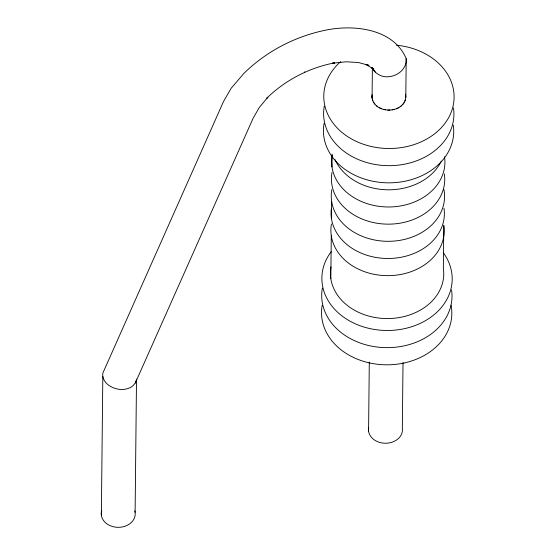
<?xml version="1.0" encoding="UTF-8"?>
<svg xmlns="http://www.w3.org/2000/svg" width="555" height="555" viewBox="0 0 555 555"><rect width="100%" height="100%" fill="white"/><g stroke="black" fill="none" stroke-linecap="round" stroke-linejoin="round"><path stroke-width="0.83" d="M101.357 515.359L102.814 376.415M135.115 512.272L136.509 379.12M330.829 278.631L331.279 235.715M331.46 218.545L331.64 201.375M332.001 167.041L332.133 154.165M368.575 431.263L369.297 362.082M332.396 63.221L334.401 62.881C308.913 67.877 284.923 80.288 266.428 98.561L267.843 97.236L259.365 107.372L253.198 118.097L135.288 383.026L133.027 385.711A17.399 13.036 13.4 0 1 117.265 389.02L112.998 387.709L109.182 385.628A16.816 12.598 13.4 0 1 102.862 373.05L223.485 101.579L231.116 88.314L243.791 73.524C266.4 51.185 295.718 36.026 326.874 29.921L328.581 29.609C356.144 24.621 393.925 29.443 406.204 58.65L405.823 95.127C406.87 113.449 375.423 115.412 372.065 98.207L372.384 67.703M403.02 362.457L402.333 428.183A16.997 13.521 0.6 0 1 385.253 443.244A16.997 13.521 0.6 0 1 368.631 427.732M406.204 58.65L406.149 62.403L404.942 66.149L402.673 69.632A17.718 14.638 -19.6 0 1 386.87 76.812C380.376 76.972 374.993 72.816 371.475 67.675M372.065 98.207L372.114 94.676M372.1 95.689L372.072 97.451M405.511 99.387L404.914 101.072M405.781 97.638L405.809 95.883M135.288 383.026L136.488 379.897M404.082 102.696L402.958 104.208M401.626 105.603L400.044 106.824M398.296 107.899L396.374 108.752M394.334 109.425L392.198 109.855M390.005 110.091L387.799 110.056M385.607 109.834L383.477 109.349M381.431 108.683L379.53 107.774M377.768 106.713L376.228 105.45M371.524 67.488L373.848 69.153L365.835 64.484L369.026 65.393L358.495 62.535L346.216 61.792L332.716 63.187A16.941 6.604 80 0 0 334.401 62.881M374.868 104.056L373.786 102.515M373.501 69.507L375.673 72.518M372.925 100.899L372.377 99.192M405.504 94.142L405.823 95.127M304.757 71.921L304.771 72.206A16.941 1.02 65.7 0 1 304.431 72.094M443.875 189.442A56.666 45.073 0.6 0 1 388.285 241.314A56.666 45.073 0.6 0 1 331.814 189.609M443.979 208.271A56.666 45.073 0.6 0 1 388.105 258.484A56.666 45.073 0.6 0 1 331.37 208.437M444.34 173.93A56.666 45.073 0.6 0 1 387.411 224.144A56.666 45.073 0.6 0 1 331.994 172.445M444.52 156.767A56.666 45.073 0.6 0 1 387.591 206.973A56.666 45.073 0.6 0 1 332.174 155.275M441.322 161.13A56.666 45.073 0.6 0 1 387.772 189.803A56.666 45.073 0.6 0 1 335.088 159.722M453.282 125.09A65.164 51.837 0.6 0 1 387.813 182.831A65.164 51.837 0.6 0 1 324.085 123.383M453.463 107.927A65.164 51.837 0.6 0 1 387.994 165.661A65.164 51.837 0.6 0 1 324.266 106.213M396.534 45.212A65.164 51.837 0.6 0 1 450.709 113.414A65.164 51.837 0.6 0 1 355.921 141.227A65.164 51.837 0.6 0 1 340.77 61.577M451.09 305.403A65.164 51.837 0.6 0 1 386.967 364.815A65.164 51.837 0.6 0 1 322.177 305.361M451.555 289.904A65.164 51.837 0.6 0 1 386.086 347.645A65.164 51.837 0.6 0 1 322.358 288.191M331.002 266.865A56.666 45.073 0.6 0 0 386.419 318.563A56.666 45.073 0.6 0 0 443.355 268.356L443.799 225.434A56.666 45.073 0.6 0 1 386.87 275.648A56.666 45.073 0.6 0 1 331.453 223.949M443.598 253.129A65.164 51.837 0.6 0 1 428.46 318.82A65.164 51.837 0.6 0 1 344.44 317.71A65.164 51.837 0.6 0 1 331.252 251.637M134.809 510.877A16.997 13.521 0.6 0 1 118.035 527.333A16.997 13.521 0.6 0 1 101.752 510.44"/></g></svg>
